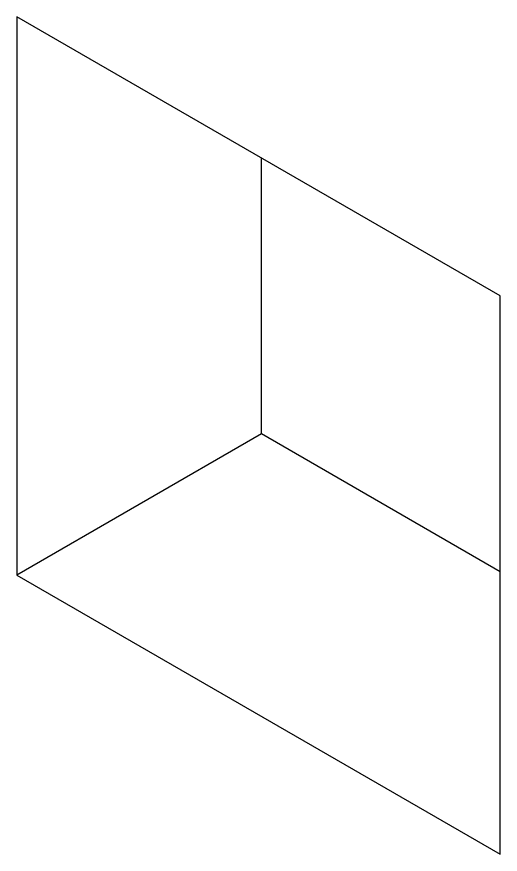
# Model space of a CAD drawing. Header units: millimetres. Extents: x 75 to 2075, y 25 to 1460.
# Drawn here: x 1833.068 to 1833.441, y 1111.013 to 1111.658 of the extents above; entities that cross this region are included whole.
import ezdxf

# ---------------------------------------------------------------- set-up
doc = ezdxf.new("R2010")
doc.units = ezdxf.units.MM
doc.header["$LTSCALE"] = 5

msp = doc.modelspace()

# ---------------------------------------------------------------- linework, layer by layer
at = {"color": 7, "linetype": 'Continuous', "lineweight": 25}
for p, q in [((1833.44075, 1111.44343), (1833.06822, 1111.65848)), ((1833.06822, 1111.65848), (1833.06822, 1111.2283)), ((1833.25678, 1111.33715), (1833.25678, 1111.54963)), ((1833.44075, 1111.01324), (1833.44075, 1111.44343)), ((1833.25678, 1111.33715), (1833.06822, 1111.2283)), ((1833.44075, 1111.23095), (1833.25678, 1111.33715)), ((1833.06822, 1111.2283), (1833.44075, 1111.01324))]:
    msp.add_line(p, q, dxfattribs=at)

doc.saveas('drawing.dxf')
